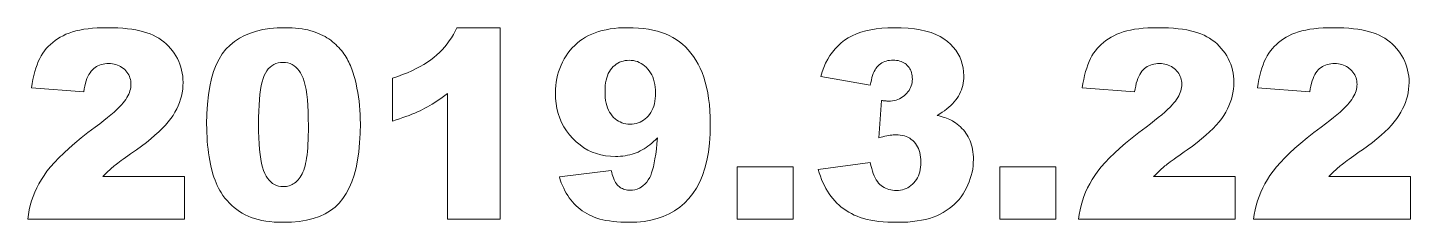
# Model space of a CAD drawing. Extents: x 289 to 436, y 582 to 603.
import ezdxf

# ---------------------------------------------------------------- set-up
doc = ezdxf.new("R2010")
doc.units = 0

msp = doc.modelspace()

# ---------------------------------------------------------------- linework, layer by layer
at = {"color": 7, "lineweight": 13}
for points in [[(305.94, 582.82), (289.27, 582.82), (289.34, 583.31), (289.43, 583.8), (289.54, 584.27), (289.68, 584.75), (289.84, 585.22), (290.03, 585.68), (290.24, 586.13), (290.47, 586.58), (290.73, 587.03), (291.01, 587.46), (291.32, 587.91), (291.69, 588.37), (292.11, 588.84), (292.58, 589.33), (293.1, 589.84), (293.67, 590.36), (294.29, 590.9), (294.96, 591.45), (295.68, 592.02), (296.46, 592.6), (296.93, 592.96), (297.36, 593.29), (297.76, 593.61), (298.13, 593.91), (298.46, 594.2), (298.75, 594.46), (299.01, 594.71), (299.24, 594.95), (299.43, 595.16), (299.58, 595.36), (299.71, 595.54), (299.83, 595.73), (299.93, 595.91), (300.02, 596.09), (300.09, 596.27), (300.15, 596.45), (300.2, 596.63), (300.24, 596.8), (300.26, 596.97), (300.26, 597.14), (300.26, 597.32), (300.24, 597.5), (300.2, 597.67), (300.15, 597.83), (300.09, 597.99), (300.02, 598.15), (299.93, 598.29), (299.83, 598.44), (299.72, 598.57), (299.59, 598.71), (299.45, 598.83), (299.3, 598.94), (299.15, 599.04), (298.99, 599.12), (298.83, 599.19), (298.65, 599.25), (298.47, 599.3), (298.28, 599.33), (298.09, 599.35), (297.89, 599.35), (297.68, 599.35), (297.48, 599.33), (297.29, 599.29), (297.1, 599.25), (296.92, 599.19), (296.75, 599.11), (296.59, 599.03), (296.44, 598.93), (296.29, 598.81), (296.15, 598.69), (296.02, 598.54), (295.9, 598.38), (295.78, 598.19), (295.68, 597.99), (295.58, 597.76), (295.5, 597.52), (295.42, 597.25), (295.35, 596.96), (295.29, 596.65), (295.24, 596.33), (289.68, 596.78), (289.75, 597.23), (289.83, 597.67), (289.92, 598.09), (290.03, 598.49), (290.14, 598.86), (290.27, 599.22), (290.4, 599.56), (290.55, 599.87), (290.71, 600.17), (290.88, 600.44), (291.06, 600.7), (291.25, 600.94), (291.46, 601.17), (291.69, 601.39), (291.93, 601.6), (292.18, 601.8), (292.45, 601.98), (292.73, 602.15), (293.03, 602.31), (293.34, 602.46), (293.67, 602.59), (294.02, 602.71), (294.4, 602.82), (294.81, 602.91), (295.23, 602.99), (295.69, 603.05), (296.16, 603.1), (296.66, 603.13), (297.19, 603.15), (297.74, 603.16), (298.31, 603.15), (298.86, 603.13), (299.38, 603.1), (299.88, 603.05), (300.35, 602.99), (300.79, 602.92), (301.21, 602.83), (301.6, 602.73), (301.96, 602.62), (302.3, 602.49), (302.62, 602.35), (302.93, 602.2), (303.22, 602.03), (303.5, 601.84), (303.76, 601.64), (304.01, 601.43), (304.24, 601.21), (304.47, 600.96), (304.67, 600.71), (304.87, 600.44), (305.04, 600.16), (305.2, 599.87), (305.34, 599.58), (305.47, 599.28), (305.57, 598.97), (305.65, 598.66), (305.72, 598.34), (305.76, 598.01), (305.79, 597.68), (305.8, 597.34), (305.79, 596.97), (305.76, 596.61), (305.71, 596.25), (305.63, 595.9), (305.53, 595.55), (305.42, 595.2), (305.28, 594.86), (305.12, 594.52), (304.93, 594.18), (304.73, 593.84), (304.5, 593.51), (304.23, 593.16), (303.93, 592.81), (303.59, 592.46), (303.22, 592.1), (302.81, 591.73), (302.37, 591.35), (301.9, 590.97), (301.38, 590.58), (300.84, 590.19), (300.51, 589.96), (300.21, 589.75), (299.93, 589.55), (299.67, 589.37), (299.44, 589.2), (299.22, 589.05), (299.03, 588.9), (298.86, 588.78), (298.72, 588.66), (298.59, 588.56), (298.48, 588.47), (298.36, 588.37), (298.23, 588.26), (298.11, 588.15), (297.98, 588.03), (297.84, 587.9), (297.7, 587.77), (297.56, 587.64), (297.41, 587.5), (297.26, 587.35), (305.94, 587.35)], [(308.31, 592.9), (308.33, 594.01), (308.39, 595.05), (308.5, 596.01), (308.64, 596.92), (308.83, 597.75), (309.05, 598.51), (309.32, 599.21), (309.63, 599.83), (309.97, 600.39), (310.36, 600.88), (310.8, 601.32), (311.27, 601.7), (311.79, 602.04), (312.35, 602.34), (312.96, 602.59), (313.6, 602.8), (314.29, 602.96), (315.03, 603.07), (315.8, 603.14), (316.62, 603.16), (317.02, 603.16), (317.4, 603.14), (317.77, 603.12), (318.12, 603.08), (318.46, 603.04), (318.78, 602.98), (319.09, 602.92), (319.39, 602.84), (319.67, 602.76), (319.94, 602.66), (320.19, 602.56), (320.43, 602.45), (320.67, 602.34), (320.9, 602.22), (321.11, 602.09), (321.32, 601.96), (321.52, 601.82), (321.7, 601.67), (321.88, 601.52), (322.05, 601.37), (322.21, 601.21), (322.36, 601.04), (322.51, 600.88), (322.65, 600.72), (322.78, 600.55), (322.91, 600.38), (323.03, 600.21), (323.14, 600.04), (323.24, 599.86), (323.34, 599.69), (323.43, 599.51), (323.52, 599.32), (323.6, 599.13), (323.69, 598.94), (323.76, 598.74), (323.84, 598.53), (323.91, 598.31), (323.97, 598.09), (324.04, 597.87), (324.1, 597.64), (324.2, 597.19), (324.3, 596.73), (324.38, 596.28), (324.45, 595.82), (324.52, 595.35), (324.57, 594.88), (324.61, 594.41), (324.63, 593.93), (324.65, 593.45), (324.66, 592.97), (324.64, 591.91), (324.58, 590.91), (324.49, 589.97), (324.36, 589.08), (324.2, 588.26), (323.99, 587.49), (323.75, 586.78), (323.48, 586.13), (323.16, 585.54), (322.81, 585), (322.42, 584.52), (321.97, 584.09), (321.47, 583.72), (320.91, 583.39), (320.31, 583.11), (319.65, 582.88), (318.93, 582.71), (318.16, 582.58), (317.34, 582.5), (316.47, 582.48), (315.97, 582.49), (315.5, 582.51), (315.04, 582.55), (314.61, 582.61), (314.19, 582.68), (313.79, 582.77), (313.41, 582.87), (313.05, 582.99), (312.71, 583.13), (312.39, 583.28), (312.09, 583.45), (311.79, 583.64), (311.51, 583.83), (311.24, 584.05), (310.98, 584.28), (310.73, 584.52), (310.49, 584.78), (310.26, 585.05), (310.04, 585.34), (309.84, 585.64), (309.7, 585.87), (309.56, 586.12), (309.43, 586.38), (309.31, 586.66), (309.2, 586.95), (309.09, 587.26), (308.98, 587.59), (308.89, 587.93), (308.8, 588.29), (308.71, 588.67), (308.64, 589.05), (308.57, 589.45), (308.51, 589.85), (308.46, 590.26), (308.41, 590.68), (308.38, 591.11), (308.35, 591.55), (308.33, 591.99), (308.32, 592.44)], [(339.54, 603.16), (339.54, 582.82), (333.92, 582.82), (333.92, 596.15), (333.65, 595.95), (333.38, 595.75), (333.11, 595.56), (332.84, 595.38), (332.58, 595.21), (332.31, 595.05), (332.05, 594.89), (331.79, 594.74), (331.53, 594.6), (331.28, 594.47), (331.02, 594.34), (330.74, 594.22), (330.46, 594.09), (330.15, 593.97), (329.84, 593.84), (329.51, 593.72), (329.18, 593.6), (328.82, 593.48), (328.46, 593.36), (328.08, 593.24), (328.08, 597.8), (328.63, 597.99), (329.16, 598.18), (329.67, 598.38), (330.15, 598.59), (330.6, 598.81), (331.03, 599.03), (331.43, 599.26), (331.81, 599.5), (332.16, 599.74), (332.49, 600), (332.79, 600.26), (333.09, 600.53), (333.37, 600.82), (333.63, 601.12), (333.88, 601.43), (334.12, 601.75), (334.35, 602.09), (334.56, 602.43), (334.76, 602.79), (334.94, 603.16)], [(345.83, 587.31), (351.35, 588), (351.4, 587.78), (351.45, 587.57), (351.51, 587.37), (351.58, 587.19), (351.65, 587.01), (351.72, 586.86), (351.81, 586.71), (351.9, 586.58), (351.99, 586.47), (352.09, 586.37), (352.2, 586.28), (352.31, 586.19), (352.42, 586.12), (352.54, 586.06), (352.67, 586.01), (352.8, 585.97), (352.93, 585.93), (353.07, 585.91), (353.21, 585.89), (353.36, 585.89), (353.62, 585.9), (353.87, 585.94), (354.11, 586.01), (354.34, 586.11), (354.55, 586.23), (354.75, 586.38), (354.94, 586.55), (355.12, 586.75), (355.29, 586.98), (355.45, 587.24), (355.55, 587.46), (355.65, 587.73), (355.75, 588.04), (355.84, 588.39), (355.92, 588.79), (356, 589.24), (356.08, 589.72), (356.15, 590.26), (356.21, 590.83), (356.27, 591.46), (356.07, 591.26), (355.86, 591.07), (355.66, 590.89), (355.46, 590.72), (355.26, 590.57), (355.05, 590.42), (354.84, 590.29), (354.64, 590.17), (354.43, 590.06), (354.22, 589.95), (354.01, 589.86), (353.79, 589.78), (353.56, 589.71), (353.33, 589.65), (353.09, 589.6), (352.84, 589.55), (352.59, 589.52), (352.33, 589.5), (352.06, 589.48), (351.79, 589.48), (351.26, 589.5), (350.75, 589.55), (350.25, 589.65), (349.77, 589.78), (349.31, 589.95), (348.87, 590.16), (348.44, 590.41), (348.03, 590.7), (347.63, 591.02), (347.25, 591.39), (346.9, 591.78), (346.59, 592.19), (346.31, 592.62), (346.07, 593.08), (345.87, 593.55), (345.7, 594.04), (345.57, 594.56), (345.48, 595.09), (345.42, 595.64), (345.41, 596.22), (345.42, 596.61), (345.44, 597), (345.49, 597.38), (345.56, 597.75), (345.64, 598.12), (345.74, 598.48), (345.87, 598.83), (346.01, 599.18), (346.17, 599.51), (346.35, 599.85), (346.54, 600.16), (346.75, 600.47), (346.98, 600.76), (347.21, 601.03), (347.47, 601.28), (347.73, 601.52), (348.01, 601.75), (348.31, 601.95), (348.62, 602.15), (348.94, 602.32), (349.28, 602.48), (349.63, 602.62), (350.01, 602.75), (350.4, 602.86), (350.8, 602.95), (351.22, 603.03), (351.66, 603.09), (352.12, 603.13), (352.6, 603.15), (353.09, 603.16), (353.68, 603.15), (354.24, 603.12), (354.78, 603.07), (355.3, 603), (355.79, 602.9), (356.26, 602.79), (356.71, 602.66), (357.13, 602.5), (357.53, 602.33), (357.9, 602.13), (358.26, 601.91), (358.6, 601.67), (358.93, 601.4), (359.24, 601.11), (359.53, 600.8), (359.82, 600.46), (360.09, 600.09), (360.34, 599.71), (360.58, 599.29), (360.8, 598.86), (361.01, 598.39), (361.19, 597.9), (361.35, 597.38), (361.5, 596.83), (361.61, 596.25), (361.71, 595.65), (361.79, 595.01), (361.84, 594.34), (361.88, 593.65), (361.89, 592.93), (361.86, 591.87), (361.79, 590.88), (361.68, 589.94), (361.52, 589.06), (361.32, 588.24), (361.07, 587.47), (360.77, 586.77), (360.43, 586.12), (360.04, 585.53), (359.61, 585), (359.13, 584.52), (358.63, 584.09), (358.08, 583.71), (357.5, 583.38), (356.89, 583.11), (356.24, 582.88), (355.56, 582.71), (354.84, 582.58), (354.08, 582.5), (353.29, 582.48), (352.82, 582.48), (352.38, 582.5), (351.95, 582.53), (351.54, 582.57), (351.16, 582.62), (350.79, 582.68), (350.44, 582.75), (350.12, 582.83), (349.81, 582.93), (349.53, 583.03), (349.25, 583.15), (348.99, 583.27), (348.74, 583.41), (348.5, 583.55), (348.26, 583.71), (348.04, 583.88), (347.82, 584.06), (347.62, 584.24), (347.42, 584.44), (347.23, 584.65), (347.06, 584.87), (346.89, 585.09), (346.72, 585.33), (346.57, 585.58), (346.43, 585.84), (346.29, 586.12), (346.16, 586.4), (346.04, 586.69), (345.93, 586.99)], [(378.91, 597.04), (373.66, 597.98), (373.8, 598.47), (373.97, 598.93), (374.16, 599.38), (374.38, 599.8), (374.62, 600.19), (374.88, 600.57), (375.17, 600.92), (375.48, 601.24), (375.82, 601.54), (376.18, 601.82), (376.56, 602.08), (376.98, 602.31), (377.43, 602.51), (377.91, 602.68), (378.43, 602.83), (378.97, 602.95), (379.54, 603.04), (380.15, 603.11), (380.78, 603.15), (381.45, 603.16), (382.21, 603.15), (382.93, 603.1), (383.6, 603.03), (384.23, 602.93), (384.82, 602.8), (385.37, 602.64), (385.87, 602.45), (386.33, 602.23), (386.74, 601.98), (387.11, 601.7), (387.44, 601.4), (387.74, 601.09), (388, 600.76), (388.23, 600.41), (388.42, 600.05), (388.58, 599.68), (388.7, 599.29), (388.79, 598.89), (388.84, 598.47), (388.86, 598.03), (388.85, 597.77), (388.83, 597.52), (388.79, 597.28), (388.74, 597.03), (388.68, 596.8), (388.6, 596.56), (388.51, 596.34), (388.4, 596.11), (388.28, 595.9), (388.15, 595.68), (388, 595.48), (387.84, 595.27), (387.66, 595.08), (387.46, 594.89), (387.26, 594.7), (387.04, 594.52), (386.8, 594.34), (386.55, 594.17), (386.29, 594), (386.01, 593.84), (386.23, 593.78), (386.45, 593.72), (386.65, 593.66), (386.85, 593.6), (387.03, 593.53), (387.2, 593.46), (387.36, 593.39), (387.51, 593.32), (387.65, 593.25), (387.78, 593.17), (387.97, 593.05), (388.16, 592.91), (388.34, 592.77), (388.51, 592.62), (388.66, 592.46), (388.82, 592.3), (388.96, 592.12), (389.09, 591.94), (389.21, 591.75), (389.33, 591.56), (389.43, 591.35), (389.53, 591.14), (389.61, 590.92), (389.68, 590.69), (389.74, 590.46), (389.79, 590.21), (389.83, 589.96), (389.86, 589.7), (389.88, 589.44), (389.88, 589.16), (389.87, 588.82), (389.84, 588.47), (389.8, 588.13), (389.73, 587.79), (389.65, 587.45), (389.55, 587.12), (389.43, 586.79), (389.3, 586.46), (389.14, 586.14), (388.97, 585.81), (388.78, 585.5), (388.57, 585.2), (388.35, 584.92), (388.11, 584.65), (387.85, 584.4), (387.58, 584.16), (387.29, 583.93), (386.99, 583.72), (386.67, 583.53), (386.33, 583.34), (385.98, 583.18), (385.6, 583.03), (385.21, 582.9), (384.79, 582.79), (384.35, 582.7), (383.88, 582.62), (383.4, 582.56), (382.89, 582.51), (382.37, 582.49), (381.82, 582.48), (381.28, 582.48), (380.77, 582.5), (380.28, 582.54), (379.82, 582.58), (379.38, 582.64), (378.96, 582.71), (378.56, 582.79), (378.19, 582.89), (377.84, 583), (377.51, 583.12), (377.2, 583.25), (376.91, 583.4), (376.62, 583.56), (376.34, 583.73), (376.08, 583.91), (375.82, 584.1), (375.58, 584.31), (375.35, 584.53), (375.13, 584.75), (374.92, 585), (374.72, 585.25), (374.53, 585.51), (374.35, 585.79), (374.18, 586.08), (374.02, 586.39), (373.87, 586.71), (373.73, 587.03), (373.6, 587.38), (373.47, 587.73), (373.36, 588.1), (378.91, 588.84), (378.98, 588.51), (379.06, 588.21), (379.14, 587.92), (379.23, 587.66), (379.33, 587.42), (379.44, 587.19), (379.55, 586.99), (379.67, 586.81), (379.79, 586.65), (379.93, 586.51), (380.07, 586.39), (380.22, 586.28), (380.38, 586.18), (380.54, 586.1), (380.71, 586.02), (380.89, 585.97), (381.08, 585.92), (381.27, 585.89), (381.47, 585.87), (381.68, 585.86), (381.9, 585.87), (382.11, 585.89), (382.32, 585.94), (382.52, 585.99), (382.71, 586.07), (382.89, 586.16), (383.06, 586.26), (383.23, 586.39), (383.39, 586.52), (383.54, 586.68), (383.68, 586.85), (383.81, 587.03), (383.92, 587.22), (384.02, 587.42), (384.1, 587.64), (384.17, 587.86), (384.22, 588.09), (384.26, 588.34), (384.28, 588.6), (384.29, 588.86), (384.28, 589.14), (384.26, 589.39), (384.22, 589.64), (384.17, 589.88), (384.11, 590.1), (384.03, 590.31), (383.94, 590.5), (383.83, 590.69), (383.71, 590.86), (383.57, 591.02), (383.42, 591.16), (383.26, 591.29), (383.1, 591.41), (382.92, 591.51), (382.73, 591.59), (382.53, 591.66), (382.32, 591.71), (382.1, 591.75), (381.87, 591.78), (381.63, 591.78), (381.49, 591.78), (381.35, 591.77), (381.19, 591.75), (381.02, 591.73), (380.85, 591.7), (380.66, 591.66), (380.47, 591.62), (380.26, 591.57), (380.05, 591.52), (379.83, 591.46), (380.11, 595.43), (380.2, 595.41), (380.29, 595.4), (380.37, 595.39), (380.45, 595.38), (380.53, 595.37), (380.6, 595.37), (380.66, 595.36), (380.72, 595.36), (380.78, 595.36), (380.84, 595.36), (381.05, 595.36), (381.26, 595.39), (381.46, 595.42), (381.65, 595.47), (381.84, 595.53), (382.02, 595.61), (382.19, 595.7), (382.35, 595.8), (382.51, 595.92), (382.66, 596.05), (382.8, 596.19), (382.92, 596.34), (383.03, 596.49), (383.12, 596.65), (383.2, 596.81), (383.27, 596.98), (383.32, 597.15), (383.36, 597.33), (383.38, 597.52), (383.39, 597.7), (383.38, 597.88), (383.36, 598.05), (383.34, 598.22), (383.3, 598.38), (383.25, 598.53), (383.19, 598.67), (383.12, 598.8), (383.04, 598.93), (382.94, 599.05), (382.84, 599.16), (382.73, 599.27), (382.61, 599.36), (382.48, 599.44), (382.34, 599.51), (382.19, 599.57), (382.04, 599.62), (381.88, 599.66), (381.71, 599.69), (381.53, 599.7), (381.34, 599.71), (381.15, 599.7), (380.96, 599.69), (380.78, 599.66), (380.61, 599.61), (380.45, 599.56), (380.29, 599.5), (380.15, 599.42), (380, 599.33), (379.87, 599.23), (379.74, 599.12), (379.63, 598.99), (379.51, 598.84), (379.41, 598.68), (379.32, 598.5), (379.23, 598.3), (379.15, 598.08), (379.08, 597.85), (379.02, 597.59), (378.96, 597.32)], [(417.73, 582.82), (401.05, 582.82), (401.12, 583.31), (401.22, 583.8), (401.33, 584.27), (401.47, 584.75), (401.63, 585.22), (401.82, 585.68), (402.03, 586.13), (402.26, 586.58), (402.51, 587.03), (402.79, 587.46), (403.11, 587.91), (403.48, 588.37), (403.89, 588.84), (404.36, 589.33), (404.88, 589.84), (405.45, 590.36), (406.07, 590.9), (406.75, 591.45), (407.47, 592.02), (408.24, 592.6), (408.71, 592.96), (409.15, 593.29), (409.55, 593.61), (409.92, 593.91), (410.25, 594.2), (410.54, 594.46), (410.8, 594.71), (411.02, 594.95), (411.21, 595.16), (411.37, 595.36), (411.5, 595.54), (411.61, 595.73), (411.72, 595.91), (411.8, 596.09), (411.88, 596.27), (411.94, 596.45), (411.99, 596.63), (412.02, 596.8), (412.04, 596.97), (412.05, 597.14), (412.04, 597.32), (412.02, 597.5), (411.99, 597.67), (411.94, 597.83), (411.88, 597.99), (411.81, 598.15), (411.72, 598.29), (411.62, 598.44), (411.5, 598.57), (411.37, 598.71), (411.24, 598.83), (411.09, 598.94), (410.94, 599.04), (410.78, 599.12), (410.61, 599.19), (410.44, 599.25), (410.26, 599.3), (410.07, 599.33), (409.88, 599.35), (409.68, 599.35), (409.47, 599.35), (409.27, 599.33), (409.07, 599.29), (408.89, 599.25), (408.71, 599.19), (408.54, 599.11), (408.38, 599.03), (408.22, 598.93), (408.08, 598.81), (407.94, 598.69), (407.81, 598.54), (407.68, 598.38), (407.57, 598.19), (407.47, 597.99), (407.37, 597.76), (407.29, 597.52), (407.21, 597.25), (407.14, 596.96), (407.08, 596.65), (407.03, 596.33), (401.46, 596.78), (401.53, 597.23), (401.62, 597.67), (401.71, 598.09), (401.81, 598.49), (401.93, 598.86), (402.05, 599.22), (402.19, 599.56), (402.34, 599.87), (402.49, 600.17), (402.66, 600.44), (402.85, 600.7), (403.04, 600.94), (403.25, 601.17), (403.48, 601.39), (403.72, 601.6), (403.97, 601.8), (404.24, 601.98), (404.52, 602.15), (404.82, 602.31), (405.13, 602.46), (405.46, 602.59), (405.81, 602.71), (406.19, 602.82), (406.59, 602.91), (407.02, 602.99), (407.47, 603.05), (407.95, 603.1), (408.45, 603.13), (408.98, 603.15), (409.53, 603.16), (410.1, 603.15), (410.65, 603.13), (411.17, 603.1), (411.66, 603.05), (412.13, 602.99), (412.58, 602.92), (412.99, 602.83), (413.39, 602.73), (413.75, 602.62), (414.09, 602.49), (414.41, 602.35), (414.71, 602.2), (415, 602.03), (415.28, 601.84), (415.55, 601.64), (415.8, 601.43), (416.03, 601.21), (416.25, 600.96), (416.46, 600.71), (416.65, 600.44), (416.83, 600.16), (416.99, 599.87), (417.13, 599.58), (417.25, 599.28), (417.36, 598.97), (417.44, 598.66), (417.5, 598.34), (417.55, 598.01), (417.58, 597.68), (417.59, 597.34), (417.58, 596.97), (417.55, 596.61), (417.49, 596.25), (417.42, 595.9), (417.32, 595.55), (417.2, 595.2), (417.06, 594.86), (416.9, 594.52), (416.72, 594.18), (416.52, 593.84), (416.29, 593.51), (416.02, 593.16), (415.72, 592.81), (415.38, 592.46), (415.01, 592.1), (414.6, 591.73), (414.16, 591.35), (413.68, 590.97), (413.17, 590.58), (412.62, 590.19), (412.3, 589.96), (412, 589.75), (411.72, 589.55), (411.46, 589.37), (411.22, 589.2), (411.01, 589.05), (410.82, 588.9), (410.65, 588.78), (410.5, 588.66), (410.38, 588.56), (410.26, 588.47), (410.14, 588.37), (410.02, 588.26), (409.89, 588.15), (409.76, 588.03), (409.63, 587.9), (409.49, 587.77), (409.35, 587.64), (409.2, 587.5), (409.05, 587.35), (417.73, 587.35)], [(436.36, 582.82), (419.69, 582.82), (419.76, 583.31), (419.85, 583.8), (419.97, 584.27), (420.11, 584.75), (420.27, 585.22), (420.45, 585.68), (420.66, 586.13), (420.89, 586.58), (421.15, 587.03), (421.43, 587.46), (421.75, 587.91), (422.11, 588.37), (422.53, 588.84), (423, 589.33), (423.52, 589.84), (424.09, 590.36), (424.71, 590.9), (425.38, 591.45), (426.11, 592.02), (426.88, 592.6), (427.35, 592.96), (427.79, 593.29), (428.19, 593.61), (428.55, 593.91), (428.88, 594.2), (429.18, 594.46), (429.44, 594.71), (429.66, 594.95), (429.85, 595.16), (430, 595.36), (430.13, 595.54), (430.25, 595.73), (430.35, 595.91), (430.44, 596.09), (430.51, 596.27), (430.58, 596.45), (430.62, 596.63), (430.66, 596.8), (430.68, 596.97), (430.69, 597.14), (430.68, 597.32), (430.66, 597.5), (430.62, 597.67), (430.58, 597.83), (430.52, 597.99), (430.44, 598.15), (430.35, 598.29), (430.25, 598.44), (430.14, 598.57), (430.01, 598.71), (429.87, 598.83), (429.73, 598.94), (429.57, 599.04), (429.41, 599.12), (429.25, 599.19), (429.07, 599.25), (428.89, 599.3), (428.71, 599.33), (428.51, 599.35), (428.31, 599.35), (428.1, 599.35), (427.9, 599.33), (427.71, 599.29), (427.52, 599.25), (427.34, 599.19), (427.17, 599.11), (427.01, 599.03), (426.86, 598.93), (426.71, 598.81), (426.57, 598.69), (426.44, 598.54), (426.32, 598.38), (426.21, 598.19), (426.1, 597.99), (426.01, 597.76), (425.92, 597.52), (425.84, 597.25), (425.78, 596.96), (425.72, 596.65), (425.67, 596.33), (420.1, 596.78), (420.17, 597.23), (420.25, 597.67), (420.34, 598.09), (420.45, 598.49), (420.56, 598.86), (420.69, 599.22), (420.82, 599.56), (420.97, 599.87), (421.13, 600.17), (421.3, 600.44), (421.48, 600.7), (421.68, 600.94), (421.89, 601.17), (422.11, 601.39), (422.35, 601.6), (422.61, 601.8), (422.87, 601.98), (423.15, 602.15), (423.45, 602.31), (423.76, 602.46), (424.09, 602.59), (424.45, 602.71), (424.83, 602.82), (425.23, 602.91), (425.66, 602.99), (426.11, 603.05), (426.59, 603.1), (427.09, 603.13), (427.61, 603.15), (428.16, 603.16), (428.74, 603.15), (429.28, 603.13), (429.8, 603.1), (430.3, 603.05), (430.77, 602.99), (431.21, 602.92), (431.63, 602.83), (432.02, 602.73), (432.39, 602.62), (432.73, 602.49), (433.04, 602.35), (433.35, 602.2), (433.64, 602.03), (433.92, 601.84), (434.18, 601.64), (434.43, 601.43), (434.67, 601.21), (434.89, 600.96), (435.1, 600.71), (435.29, 600.44), (435.47, 600.16), (435.63, 599.87), (435.77, 599.58), (435.89, 599.28), (435.99, 598.97), (436.07, 598.66), (436.14, 598.34), (436.19, 598.01), (436.22, 597.68), (436.22, 597.34), (436.21, 596.97), (436.18, 596.61), (436.13, 596.25), (436.05, 595.9), (435.96, 595.55), (435.84, 595.2), (435.7, 594.86), (435.54, 594.52), (435.36, 594.18), (435.15, 593.84), (434.92, 593.51), (434.65, 593.16), (434.35, 592.81), (434.02, 592.46), (433.64, 592.1), (433.24, 591.73), (432.8, 591.35), (432.32, 590.97), (431.81, 590.58), (431.26, 590.19), (430.93, 589.96), (430.63, 589.75), (430.35, 589.55), (430.09, 589.37), (429.86, 589.2), (429.65, 589.05), (429.45, 588.9), (429.29, 588.78), (429.14, 588.66), (429.01, 588.56), (428.9, 588.47), (428.78, 588.37), (428.66, 588.26), (428.53, 588.15), (428.4, 588.03), (428.26, 587.9), (428.12, 587.77), (427.98, 587.64), (427.83, 587.5), (427.68, 587.35), (436.36, 587.35)], [(313.82, 592.89), (313.83, 592.15), (313.85, 591.46), (313.88, 590.81), (313.93, 590.22), (313.99, 589.67), (314.07, 589.18), (314.15, 588.73), (314.26, 588.33), (314.37, 587.97), (314.5, 587.67), (314.64, 587.4), (314.79, 587.17), (314.96, 586.96), (315.14, 586.77), (315.33, 586.62), (315.53, 586.49), (315.74, 586.4), (315.97, 586.33), (316.21, 586.29), (316.46, 586.27), (316.62, 586.28), (316.79, 586.29), (316.94, 586.32), (317.1, 586.37), (317.25, 586.42), (317.39, 586.48), (317.53, 586.56), (317.67, 586.65), (317.8, 586.75), (317.92, 586.86), (318.04, 586.99), (318.16, 587.13), (318.27, 587.28), (318.37, 587.45), (318.46, 587.63), (318.55, 587.82), (318.63, 588.03), (318.71, 588.26), (318.78, 588.49), (318.84, 588.74), (318.89, 589.01), (318.94, 589.31), (318.99, 589.64), (319.02, 590), (319.06, 590.38), (319.08, 590.8), (319.1, 591.24), (319.12, 591.71), (319.13, 592.21), (319.13, 592.74), (319.12, 593.51), (319.1, 594.23), (319.07, 594.89), (319.02, 595.51), (318.96, 596.07), (318.89, 596.58), (318.8, 597.03), (318.7, 597.44), (318.58, 597.79), (318.45, 598.09), (318.31, 598.35), (318.16, 598.59), (317.99, 598.79), (317.81, 598.97), (317.61, 599.12), (317.4, 599.24), (317.18, 599.34), (316.94, 599.41), (316.69, 599.45), (316.43, 599.46), (316.16, 599.45), (315.91, 599.41), (315.67, 599.34), (315.45, 599.24), (315.24, 599.11), (315.05, 598.96), (314.87, 598.78), (314.71, 598.57), (314.57, 598.33), (314.44, 598.07), (314.32, 597.76), (314.22, 597.41), (314.12, 597.01), (314.04, 596.57), (313.98, 596.07), (313.92, 595.53), (313.88, 594.94), (313.85, 594.3), (313.83, 593.62)], [(356.06, 596.23), (356.05, 596.55), (356.03, 596.85), (355.99, 597.14), (355.93, 597.42), (355.86, 597.68), (355.77, 597.93), (355.66, 598.16), (355.54, 598.38), (355.4, 598.58), (355.24, 598.77), (355.07, 598.95), (354.9, 599.11), (354.72, 599.24), (354.53, 599.36), (354.33, 599.47), (354.13, 599.55), (353.92, 599.61), (353.71, 599.66), (353.48, 599.69), (353.25, 599.7), (353.03, 599.69), (352.82, 599.66), (352.62, 599.62), (352.43, 599.56), (352.24, 599.49), (352.06, 599.4), (351.89, 599.29), (351.72, 599.16), (351.57, 599.02), (351.42, 598.86), (351.28, 598.69), (351.15, 598.5), (351.04, 598.29), (350.95, 598.06), (350.87, 597.82), (350.8, 597.57), (350.75, 597.29), (350.71, 597), (350.69, 596.69), (350.69, 596.37), (350.69, 596.04), (350.72, 595.73), (350.75, 595.43), (350.81, 595.15), (350.87, 594.89), (350.96, 594.64), (351.06, 594.41), (351.17, 594.19), (351.3, 593.99), (351.44, 593.8), (351.6, 593.63), (351.76, 593.48), (351.93, 593.35), (352.11, 593.23), (352.29, 593.14), (352.49, 593.06), (352.69, 592.99), (352.89, 592.95), (353.11, 592.92), (353.33, 592.92), (353.56, 592.92), (353.79, 592.95), (354, 592.99), (354.21, 593.05), (354.41, 593.13), (354.6, 593.22), (354.78, 593.34), (354.96, 593.47), (355.12, 593.61), (355.28, 593.77), (355.43, 593.95), (355.56, 594.15), (355.68, 594.36), (355.78, 594.58), (355.87, 594.82), (355.94, 595.07), (355.99, 595.34), (356.03, 595.62), (356.05, 595.92)], [(364.76, 588.39), (370.7, 588.39), (370.7, 582.82), (364.76, 582.82)], [(392.7, 588.39), (398.64, 588.39), (398.64, 582.82), (392.7, 582.82)]]:
    msp.add_lwpolyline(points, close=True, dxfattribs=at)

doc.saveas('drawing.dxf')
